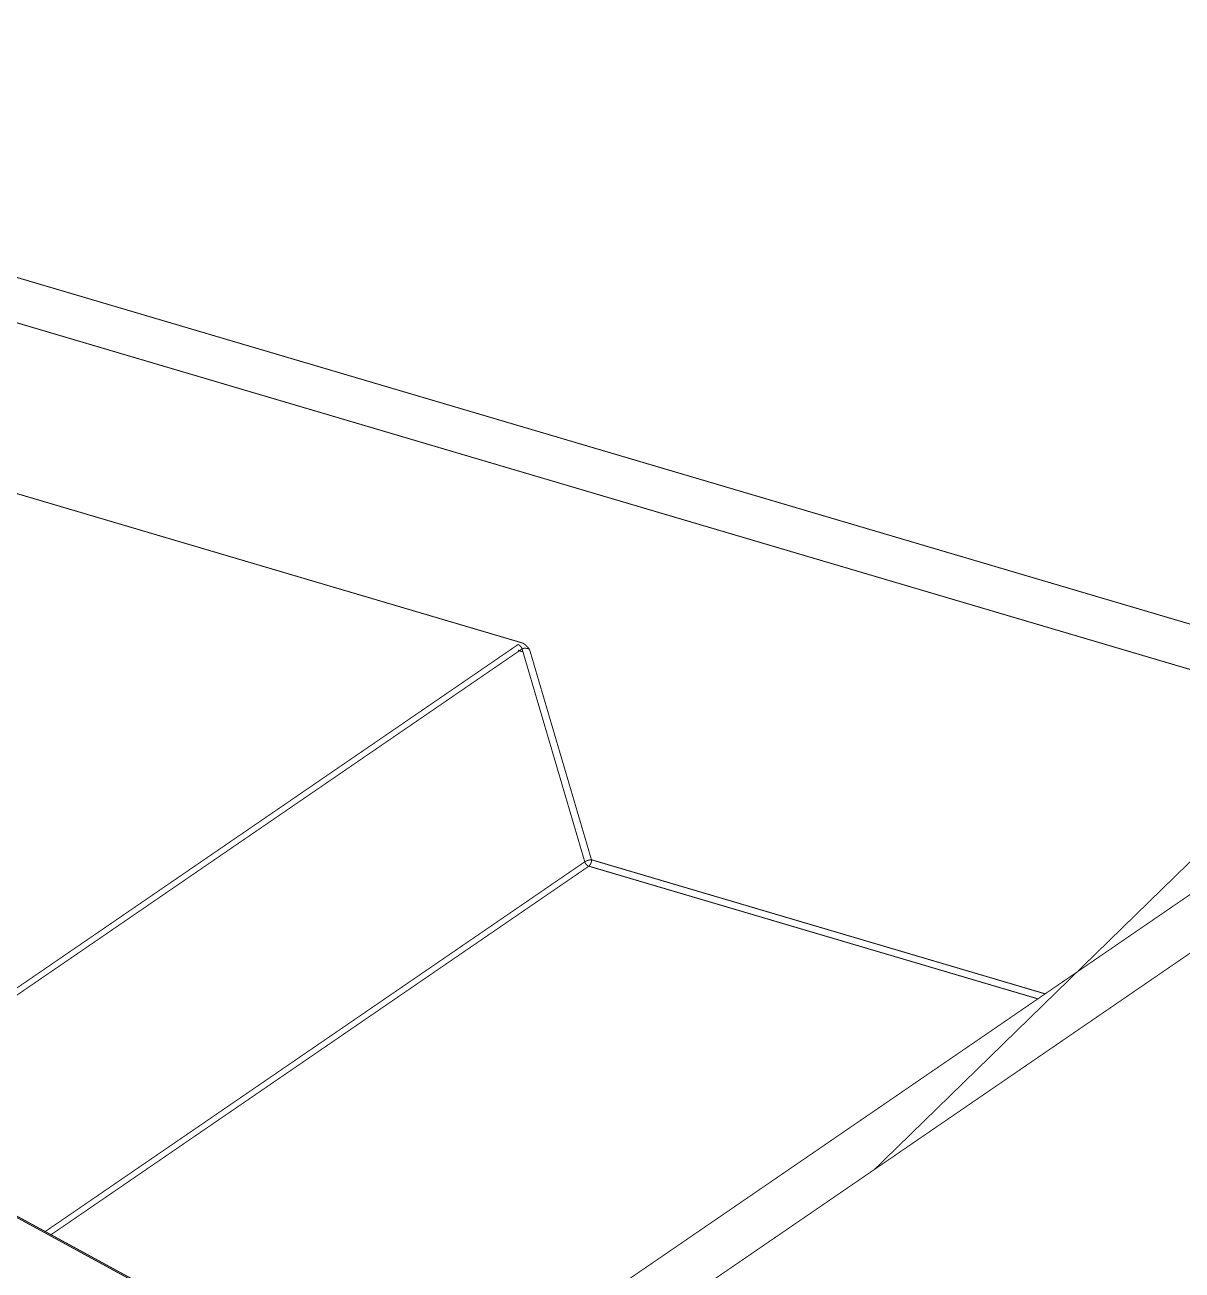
# Model space of a CAD drawing. Header units: inches. Extents: x 0 to 35.2, y -0.7 to 15.9.
# Drawn here: x 32.895 to 33.508, y 10.296 to 10.956 of the extents above; entities that cross this region are included whole.
import ezdxf

# ---------------------------------------------------------------- set-up
doc = ezdxf.new("R2010")
doc.units = ezdxf.units.IN
doc.header["$MEASUREMENT"] = 0
doc.layers.add('Board Outline', color=216, linetype='Continuous')
doc.layers.add('Dimensions', color=6, linetype='Continuous')

msp = doc.modelspace()

# ---------------------------------------------------------------- linework, layer by layer
at = {"layer": 'Board Outline'}
msp.add_lwpolyline([(33.34527, 10.34921, 0.0005, 0.0005, 0), (33.96706, 10.95555, 0.0005, 0.0005, 0)], format="xyseb", dxfattribs=at)
msp.add_lwpolyline([(33.34515, 10.34921, 0.00025, 0.00025, 1), (33.3454, 10.34921, 0.00025, 0.00025, 1)], format="xyseb", close=True, dxfattribs=at)
at = {"layer": 'Dimensions'}
for points in [[(32.49829, 10.93801, 0.0005, 0.0005, 0), (33.68499, 10.58724, 0.0005, 0.0005, 0)], [(32.47378, 10.92121, 0.0005, 0.0005, 0), (33.63196, 10.57888, 0.0005, 0.0005, 0)], [(32.38152, 10.85796, 0.0005, 0.0005, 0), (33.15857, 10.62828, 0.0005, 0.0005, 0)], [(32.79452, 10.37929, 0.0005, 0.0005, 0), (33.15642, 10.62738, 0.0005, 0.0005, 0)], [(32.79667, 10.37698, 0.0005, 0.0005, 0), (33.15857, 10.62507, 0.0005, 0.0005, 0)], [(33.15642, 10.62738, 0.0005, 0.0005, -0.242035), (33.15857, 10.62507, 0.0005, 0.0005, 0)], [(33.15857, 10.62828, 0.0005, 0.0005, -0.032125), (33.15945, 10.62788, 0.0005, 0.0005, 0)], [(33.15857, 10.62507, 0.0005, 0.0005, -0.139207), (33.16002, 10.62546, 0.0005, 0.0005, 0)], [(33.15857, 10.62507, 0.0005, 0.0005, 0), (33.19178, 10.51225, 0.0005, 0.0005, 0)], [(33.15945, 10.62788, 0.0005, 0.0005, -0.050223), (33.16029, 10.62728, 0.0005, 0.0005, 0)], [(33.16002, 10.62546, 0.0005, 0.0005, -0.048679), (33.16089, 10.62539, 0.0005, 0.0005, 0)], [(33.16029, 10.62728, 0.0005, 0.0005, -0.024623), (33.16107, 10.62653, 0.0005, 0.0005, 0)], [(33.16089, 10.62539, 0.0005, 0.0005, -0.03751), (33.16174, 10.62518, 0.0005, 0.0005, 0)], [(33.16107, 10.62653, 0.0005, 0.0005, -0.018924), (33.1625, 10.62486, 0.0005, 0.0005, 0)], [(33.16174, 10.62518, 0.0005, 0.0005, -0.034052), (33.1625, 10.62486, 0.0005, 0.0005, 0)], [(33.15658, 10.62437, 0.0005, 0.0005, 0), (33.15659, 10.62436, 0.0005, 0.0005, 0)], [(33.15659, 10.62436, 0.0005, 0.0005, 0), (33.15661, 10.62435, 0.0005, 0.0005, 0)], [(33.15661, 10.62435, 0.0005, 0.0005, 0), (33.15663, 10.62434, 0.0005, 0.0005, 0)], [(33.15663, 10.62434, 0.0005, 0.0005, 0), (33.15665, 10.62433, 0.0005, 0.0005, 0)], [(33.15665, 10.62433, 0.0005, 0.0005, 0), (33.15667, 10.62432, 0.0005, 0.0005, 0)], [(33.15667, 10.62432, 0.0005, 0.0005, 0), (33.15668, 10.62431, 0.0005, 0.0005, 0)], [(33.15668, 10.62431, 0.0005, 0.0005, 0), (33.1567, 10.6243, 0.0005, 0.0005, 0)], [(33.1567, 10.6243, 0.0005, 0.0005, 0), (33.15672, 10.62429, 0.0005, 0.0005, 0)], [(33.15672, 10.62429, 0.0005, 0.0005, 0), (33.15674, 10.62428, 0.0005, 0.0005, 0)], [(33.15674, 10.62428, 0.0005, 0.0005, 0), (33.15676, 10.62427, 0.0005, 0.0005, 0)], [(33.15676, 10.62427, 0.0005, 0.0005, 0), (33.15678, 10.62426, 0.0005, 0.0005, 0)], [(33.15678, 10.62426, 0.0005, 0.0005, 0), (33.1568, 10.62426, 0.0005, 0.0005, 0)], [(33.1568, 10.62426, 0.0005, 0.0005, 0), (33.15681, 10.62425, 0.0005, 0.0005, 0)], [(33.15681, 10.62425, 0.0005, 0.0005, 0), (33.15683, 10.62424, 0.0005, 0.0005, 0)], [(33.15683, 10.62424, 0.0005, 0.0005, 0), (33.15685, 10.62423, 0.0005, 0.0005, 0)], [(33.15685, 10.62423, 0.0005, 0.0005, 0), (33.15687, 10.62422, 0.0005, 0.0005, 0)], [(33.15687, 10.62422, 0.0005, 0.0005, 0), (33.15689, 10.62421, 0.0005, 0.0005, 0)], [(33.15689, 10.62421, 0.0005, 0.0005, 0), (33.15691, 10.6242, 0.0005, 0.0005, 0)], [(33.15691, 10.6242, 0.0005, 0.0005, 0), (33.15693, 10.62419, 0.0005, 0.0005, 0)], [(33.15693, 10.62419, 0.0005, 0.0005, 0), (33.15695, 10.62419, 0.0005, 0.0005, 0)], [(33.15695, 10.62419, 0.0005, 0.0005, 0), (33.15697, 10.62418, 0.0005, 0.0005, 0)], [(33.15697, 10.62418, 0.0005, 0.0005, 0), (33.15699, 10.62417, 0.0005, 0.0005, 0)], [(33.15699, 10.62417, 0.0005, 0.0005, 0), (33.15701, 10.62416, 0.0005, 0.0005, 0)], [(33.15701, 10.62416, 0.0005, 0.0005, 0), (33.15703, 10.62415, 0.0005, 0.0005, 0)], [(33.15703, 10.62415, 0.0005, 0.0005, 0), (33.15705, 10.62414, 0.0005, 0.0005, 0)], [(33.15705, 10.62414, 0.0005, 0.0005, 0), (33.15707, 10.62414, 0.0005, 0.0005, 0)], [(33.15707, 10.62414, 0.0005, 0.0005, 0), (33.15709, 10.62413, 0.0005, 0.0005, 0)], [(33.15709, 10.62413, 0.0005, 0.0005, 0), (33.15711, 10.62412, 0.0005, 0.0005, 0)], [(33.15711, 10.62412, 0.0005, 0.0005, 0), (33.15713, 10.62411, 0.0005, 0.0005, 0)], [(33.15713, 10.62411, 0.0005, 0.0005, 0), (33.15715, 10.6241, 0.0005, 0.0005, 0)], [(33.15715, 10.6241, 0.0005, 0.0005, 0), (33.15717, 10.6241, 0.0005, 0.0005, 0)], [(33.15717, 10.6241, 0.0005, 0.0005, 0), (33.15719, 10.62409, 0.0005, 0.0005, 0)], [(33.15719, 10.62409, 0.0005, 0.0005, 0), (33.15721, 10.62408, 0.0005, 0.0005, 0)], [(33.15721, 10.62408, 0.0005, 0.0005, 0), (33.15724, 10.62407, 0.0005, 0.0005, 0)], [(33.15724, 10.62407, 0.0005, 0.0005, 0), (33.15726, 10.62406, 0.0005, 0.0005, 0)], [(33.15726, 10.62406, 0.0005, 0.0005, 0), (33.15728, 10.62406, 0.0005, 0.0005, 0)], [(33.15728, 10.62406, 0.0005, 0.0005, 0), (33.1573, 10.62405, 0.0005, 0.0005, 0)], [(33.1573, 10.62405, 0.0005, 0.0005, 0), (33.15732, 10.62404, 0.0005, 0.0005, 0)], [(33.15732, 10.62404, 0.0005, 0.0005, 0), (33.15734, 10.62403, 0.0005, 0.0005, 0)], [(33.15734, 10.62403, 0.0005, 0.0005, 0), (33.15736, 10.62403, 0.0005, 0.0005, 0)], [(33.15736, 10.62403, 0.0005, 0.0005, 0), (33.15739, 10.62402, 0.0005, 0.0005, 0)], [(33.15739, 10.62402, 0.0005, 0.0005, 0), (33.15741, 10.62401, 0.0005, 0.0005, 0)], [(33.15741, 10.62401, 0.0005, 0.0005, 0), (33.15743, 10.624, 0.0005, 0.0005, 0)], [(33.15743, 10.624, 0.0005, 0.0005, 0), (33.15745, 10.624, 0.0005, 0.0005, 0)], [(33.15745, 10.624, 0.0005, 0.0005, 0), (33.15747, 10.62399, 0.0005, 0.0005, 0)], [(33.15747, 10.62399, 0.0005, 0.0005, 0), (33.1575, 10.62398, 0.0005, 0.0005, 0)], [(33.1575, 10.62398, 0.0005, 0.0005, 0), (33.15752, 10.62398, 0.0005, 0.0005, 0)], [(33.15752, 10.62398, 0.0005, 0.0005, 0), (33.15754, 10.62397, 0.0005, 0.0005, 0)], [(33.15754, 10.62397, 0.0005, 0.0005, 0), (33.15756, 10.62396, 0.0005, 0.0005, 0)], [(33.15756, 10.62396, 0.0005, 0.0005, 0), (33.15759, 10.62396, 0.0005, 0.0005, 0)], [(33.15759, 10.62396, 0.0005, 0.0005, 0), (33.15761, 10.62395, 0.0005, 0.0005, 0)], [(33.15761, 10.62395, 0.0005, 0.0005, 0), (33.15763, 10.62394, 0.0005, 0.0005, 0)], [(33.15763, 10.62394, 0.0005, 0.0005, 0), (33.15765, 10.62394, 0.0005, 0.0005, 0)], [(33.15765, 10.62394, 0.0005, 0.0005, 0), (33.15768, 10.62393, 0.0005, 0.0005, 0)], [(33.15768, 10.62393, 0.0005, 0.0005, 0), (33.1577, 10.62392, 0.0005, 0.0005, 0)], [(33.1577, 10.62392, 0.0005, 0.0005, 0), (33.15772, 10.62392, 0.0005, 0.0005, 0)], [(33.15772, 10.62392, 0.0005, 0.0005, 0), (33.15775, 10.62391, 0.0005, 0.0005, 0)], [(33.15775, 10.62391, 0.0005, 0.0005, 0), (33.15777, 10.6239, 0.0005, 0.0005, 0)], [(33.15777, 10.6239, 0.0005, 0.0005, 0), (33.15779, 10.6239, 0.0005, 0.0005, 0)], [(33.15779, 10.6239, 0.0005, 0.0005, 0), (33.15782, 10.62389, 0.0005, 0.0005, 0)], [(33.15782, 10.62389, 0.0005, 0.0005, 0), (33.15784, 10.62388, 0.0005, 0.0005, 0)], [(33.15784, 10.62388, 0.0005, 0.0005, 0), (33.15786, 10.62388, 0.0005, 0.0005, 0)], [(33.15786, 10.62388, 0.0005, 0.0005, 0), (33.15789, 10.62387, 0.0005, 0.0005, 0)], [(33.15789, 10.62387, 0.0005, 0.0005, 0), (33.15791, 10.62387, 0.0005, 0.0005, 0)], [(33.15791, 10.62387, 0.0005, 0.0005, 0), (33.15793, 10.62386, 0.0005, 0.0005, 0)], [(33.15793, 10.62386, 0.0005, 0.0005, 0), (33.15796, 10.62385, 0.0005, 0.0005, 0)], [(33.15796, 10.62385, 0.0005, 0.0005, 0), (33.15798, 10.62385, 0.0005, 0.0005, 0)], [(33.15798, 10.62385, 0.0005, 0.0005, 0), (33.15801, 10.62384, 0.0005, 0.0005, 0)], [(33.15801, 10.62384, 0.0005, 0.0005, 0), (33.15803, 10.62384, 0.0005, 0.0005, 0)], [(33.15803, 10.62384, 0.0005, 0.0005, 0), (33.15805, 10.62383, 0.0005, 0.0005, 0)], [(33.15805, 10.62383, 0.0005, 0.0005, 0), (33.15808, 10.62383, 0.0005, 0.0005, 0)], [(33.15808, 10.62383, 0.0005, 0.0005, 0), (33.1581, 10.62382, 0.0005, 0.0005, 0)], [(33.1581, 10.62382, 0.0005, 0.0005, 0), (33.15813, 10.62381, 0.0005, 0.0005, 0)], [(33.15813, 10.62381, 0.0005, 0.0005, 0), (33.15815, 10.62381, 0.0005, 0.0005, 0)], [(33.15815, 10.62381, 0.0005, 0.0005, 0), (33.15818, 10.6238, 0.0005, 0.0005, 0)], [(33.15818, 10.6238, 0.0005, 0.0005, 0), (33.1582, 10.6238, 0.0005, 0.0005, 0)], [(33.1582, 10.6238, 0.0005, 0.0005, 0), (33.15823, 10.62379, 0.0005, 0.0005, 0)], [(33.15823, 10.62379, 0.0005, 0.0005, 0), (33.15825, 10.62379, 0.0005, 0.0005, 0)], [(33.15825, 10.62379, 0.0005, 0.0005, 0), (33.15827, 10.62378, 0.0005, 0.0005, 0)], [(33.15827, 10.62378, 0.0005, 0.0005, 0), (33.1583, 10.62378, 0.0005, 0.0005, 0)], [(33.1583, 10.62378, 0.0005, 0.0005, 0), (33.15832, 10.62377, 0.0005, 0.0005, 0)], [(33.15832, 10.62377, 0.0005, 0.0005, 0), (33.15835, 10.62377, 0.0005, 0.0005, 0)], [(33.15835, 10.62377, 0.0005, 0.0005, 0), (33.15837, 10.62376, 0.0005, 0.0005, 0)], [(33.15837, 10.62376, 0.0005, 0.0005, 0), (33.1584, 10.62376, 0.0005, 0.0005, 0)], [(33.1584, 10.62376, 0.0005, 0.0005, 0), (33.15843, 10.62375, 0.0005, 0.0005, 0)], [(33.15843, 10.62375, 0.0005, 0.0005, 0), (33.15845, 10.62375, 0.0005, 0.0005, 0)], [(33.15845, 10.62375, 0.0005, 0.0005, 0), (33.15848, 10.62374, 0.0005, 0.0005, 0)], [(33.15848, 10.62374, 0.0005, 0.0005, 0), (33.1585, 10.62374, 0.0005, 0.0005, 0)], [(33.1585, 10.62374, 0.0005, 0.0005, 0), (33.15853, 10.62374, 0.0005, 0.0005, 0)], [(33.15853, 10.62374, 0.0005, 0.0005, 0), (33.15855, 10.62373, 0.0005, 0.0005, 0)], [(33.15855, 10.62373, 0.0005, 0.0005, 0), (33.15858, 10.62373, 0.0005, 0.0005, 0)], [(33.15858, 10.62373, 0.0005, 0.0005, 0), (33.1586, 10.62372, 0.0005, 0.0005, 0)], [(33.1586, 10.62372, 0.0005, 0.0005, 0), (33.15863, 10.62372, 0.0005, 0.0005, 0)], [(33.15863, 10.62372, 0.0005, 0.0005, 0), (33.15865, 10.62371, 0.0005, 0.0005, 0)], [(33.15865, 10.62371, 0.0005, 0.0005, 0), (33.15868, 10.62371, 0.0005, 0.0005, 0)], [(33.15868, 10.62371, 0.0005, 0.0005, 0), (33.15871, 10.62371, 0.0005, 0.0005, 0)], [(33.15871, 10.62371, 0.0005, 0.0005, 0), (33.15873, 10.6237, 0.0005, 0.0005, 0)], [(33.15873, 10.6237, 0.0005, 0.0005, 0), (33.15876, 10.6237, 0.0005, 0.0005, 0)], [(33.15876, 10.6237, 0.0005, 0.0005, 0), (33.15878, 10.6237, 0.0005, 0.0005, 0)], [(33.15878, 10.6237, 0.0005, 0.0005, 0), (33.15881, 10.62369, 0.0005, 0.0005, 0)], [(33.1625, 10.62486, 0.0005, 0.0005, 0), (33.19533, 10.51332, 0.0005, 0.0005, 0)], [(32.36635, 9.67813, 0.0005, 0.0005, 0), (33.68631, 10.583, 0.0005, 0.0005, 0)], [(32.35683, 9.70267, 0.0005, 0.0005, 0), (33.63249, 10.57718, 0.0005, 0.0005, 0)], [(33.19178, 10.51225, 0.0005, 0.0005, -0.131813), (33.19533, 10.51332, 0.0005, 0.0005, 0)], [(33.19533, 10.51332, 0.0005, 0.0005, -0.239837), (33.19393, 10.50993, 0.0005, 0.0005, 0)], [(33.19533, 10.51332, 0.0005, 0.0005, 0), (33.4357, 10.44227, 0.0005, 0.0005, 0)], [(32.90593, 10.31629, 0.0005, 0.0005, 0), (33.19178, 10.51225, 0.0005, 0.0005, 0)], [(32.90901, 10.31461, 0.0005, 0.0005, 0), (33.19393, 10.50993, 0.0005, 0.0005, 0)], [(33.19393, 10.50993, 0.0005, 0.0005, -0.242035), (33.19178, 10.51225, 0.0005, 0.0005, 0)], [(33.19393, 10.50993, 0.0005, 0.0005, 0), (33.43182, 10.43962, 0.0005, 0.0005, 0)], [(32.79468, 10.37622, 0.0005, 0.0005, 0), (33.06083, 10.231, 0.0005, 0.0005, 0)], [(32.7961, 10.37621, 0.0005, 0.0005, 0), (33.06225, 10.23099, 0.0005, 0.0005, 0)]]:
    msp.add_lwpolyline(points, format="xyseb", dxfattribs=at)
for points in [[(33.15629, 10.62738, 0.00025, 0.00025, 1), (33.15654, 10.62738, 0.00025, 0.00025, 1)], [(33.15629, 10.62738, 0.00025, 0.00025, 1), (33.15654, 10.62738, 0.00025, 0.00025, 1)], [(33.15845, 10.62828, 0.00025, 0.00025, 1), (33.1587, 10.62828, 0.00025, 0.00025, 1)], [(33.15845, 10.62828, 0.00025, 0.00025, 1), (33.1587, 10.62828, 0.00025, 0.00025, 1)], [(33.15844, 10.62507, 0.00025, 0.00025, 1), (33.15869, 10.62507, 0.00025, 0.00025, 1)], [(33.15844, 10.62507, 0.00025, 0.00025, 1), (33.15869, 10.62507, 0.00025, 0.00025, 1)], [(33.15844, 10.62507, 0.00025, 0.00025, 1), (33.15869, 10.62507, 0.00025, 0.00025, 1)], [(33.15844, 10.62507, 0.00025, 0.00025, 1), (33.15869, 10.62507, 0.00025, 0.00025, 1)], [(33.15933, 10.62788, 0.00025, 0.00025, 1), (33.15958, 10.62788, 0.00025, 0.00025, 1)], [(33.15933, 10.62788, 0.00025, 0.00025, 1), (33.15958, 10.62788, 0.00025, 0.00025, 1)], [(33.1599, 10.62546, 0.00025, 0.00025, 1), (33.16015, 10.62546, 0.00025, 0.00025, 1)], [(33.1599, 10.62546, 0.00025, 0.00025, 1), (33.16015, 10.62546, 0.00025, 0.00025, 1)], [(33.16017, 10.62728, 0.00025, 0.00025, 1), (33.16042, 10.62728, 0.00025, 0.00025, 1)], [(33.16017, 10.62728, 0.00025, 0.00025, 1), (33.16042, 10.62728, 0.00025, 0.00025, 1)], [(33.16077, 10.62539, 0.00025, 0.00025, 1), (33.16102, 10.62539, 0.00025, 0.00025, 1)], [(33.16077, 10.62539, 0.00025, 0.00025, 1), (33.16102, 10.62539, 0.00025, 0.00025, 1)], [(33.16095, 10.62653, 0.00025, 0.00025, 1), (33.1612, 10.62653, 0.00025, 0.00025, 1)], [(33.16095, 10.62653, 0.00025, 0.00025, 1), (33.1612, 10.62653, 0.00025, 0.00025, 1)], [(33.16162, 10.62518, 0.00025, 0.00025, 1), (33.16187, 10.62518, 0.00025, 0.00025, 1)], [(33.16162, 10.62518, 0.00025, 0.00025, 1), (33.16187, 10.62518, 0.00025, 0.00025, 1)], [(33.15645, 10.62437, 0.00025, 0.00025, 1), (33.1567, 10.62437, 0.00025, 0.00025, 1)], [(33.15647, 10.62436, 0.00025, 0.00025, 1), (33.15672, 10.62436, 0.00025, 0.00025, 1)], [(33.15647, 10.62436, 0.00025, 0.00025, 1), (33.15672, 10.62436, 0.00025, 0.00025, 1)], [(33.15649, 10.62435, 0.00025, 0.00025, 1), (33.15674, 10.62435, 0.00025, 0.00025, 1)], [(33.15649, 10.62435, 0.00025, 0.00025, 1), (33.15674, 10.62435, 0.00025, 0.00025, 1)], [(33.15651, 10.62434, 0.00025, 0.00025, 1), (33.15676, 10.62434, 0.00025, 0.00025, 1)], [(33.15651, 10.62434, 0.00025, 0.00025, 1), (33.15676, 10.62434, 0.00025, 0.00025, 1)], [(33.15652, 10.62433, 0.00025, 0.00025, 1), (33.15677, 10.62433, 0.00025, 0.00025, 1)], [(33.15652, 10.62433, 0.00025, 0.00025, 1), (33.15677, 10.62433, 0.00025, 0.00025, 1)], [(33.15654, 10.62432, 0.00025, 0.00025, 1), (33.15679, 10.62432, 0.00025, 0.00025, 1)], [(33.15654, 10.62432, 0.00025, 0.00025, 1), (33.15679, 10.62432, 0.00025, 0.00025, 1)], [(33.15656, 10.62431, 0.00025, 0.00025, 1), (33.15681, 10.62431, 0.00025, 0.00025, 1)], [(33.15656, 10.62431, 0.00025, 0.00025, 1), (33.15681, 10.62431, 0.00025, 0.00025, 1)], [(33.15658, 10.6243, 0.00025, 0.00025, 1), (33.15683, 10.6243, 0.00025, 0.00025, 1)], [(33.15658, 10.6243, 0.00025, 0.00025, 1), (33.15683, 10.6243, 0.00025, 0.00025, 1)], [(33.1566, 10.62429, 0.00025, 0.00025, 1), (33.15685, 10.62429, 0.00025, 0.00025, 1)], [(33.1566, 10.62429, 0.00025, 0.00025, 1), (33.15685, 10.62429, 0.00025, 0.00025, 1)], [(33.15661, 10.62428, 0.00025, 0.00025, 1), (33.15686, 10.62428, 0.00025, 0.00025, 1)], [(33.15661, 10.62428, 0.00025, 0.00025, 1), (33.15686, 10.62428, 0.00025, 0.00025, 1)], [(33.15663, 10.62427, 0.00025, 0.00025, 1), (33.15688, 10.62427, 0.00025, 0.00025, 1)], [(33.15663, 10.62427, 0.00025, 0.00025, 1), (33.15688, 10.62427, 0.00025, 0.00025, 1)], [(33.15665, 10.62426, 0.00025, 0.00025, 1), (33.1569, 10.62426, 0.00025, 0.00025, 1)], [(33.15665, 10.62426, 0.00025, 0.00025, 1), (33.1569, 10.62426, 0.00025, 0.00025, 1)], [(33.15667, 10.62426, 0.00025, 0.00025, 1), (33.15692, 10.62426, 0.00025, 0.00025, 1)], [(33.15667, 10.62426, 0.00025, 0.00025, 1), (33.15692, 10.62426, 0.00025, 0.00025, 1)], [(33.15669, 10.62425, 0.00025, 0.00025, 1), (33.15694, 10.62425, 0.00025, 0.00025, 1)], [(33.15669, 10.62425, 0.00025, 0.00025, 1), (33.15694, 10.62425, 0.00025, 0.00025, 1)], [(33.15671, 10.62424, 0.00025, 0.00025, 1), (33.15696, 10.62424, 0.00025, 0.00025, 1)], [(33.15671, 10.62424, 0.00025, 0.00025, 1), (33.15696, 10.62424, 0.00025, 0.00025, 1)], [(33.15673, 10.62423, 0.00025, 0.00025, 1), (33.15698, 10.62423, 0.00025, 0.00025, 1)], [(33.15673, 10.62423, 0.00025, 0.00025, 1), (33.15698, 10.62423, 0.00025, 0.00025, 1)], [(33.15675, 10.62422, 0.00025, 0.00025, 1), (33.157, 10.62422, 0.00025, 0.00025, 1)], [(33.15675, 10.62422, 0.00025, 0.00025, 1), (33.157, 10.62422, 0.00025, 0.00025, 1)], [(33.15677, 10.62421, 0.00025, 0.00025, 1), (33.15702, 10.62421, 0.00025, 0.00025, 1)], [(33.15677, 10.62421, 0.00025, 0.00025, 1), (33.15702, 10.62421, 0.00025, 0.00025, 1)], [(33.15679, 10.6242, 0.00025, 0.00025, 1), (33.15704, 10.6242, 0.00025, 0.00025, 1)], [(33.15679, 10.6242, 0.00025, 0.00025, 1), (33.15704, 10.6242, 0.00025, 0.00025, 1)], [(33.15681, 10.62419, 0.00025, 0.00025, 1), (33.15706, 10.62419, 0.00025, 0.00025, 1)], [(33.15681, 10.62419, 0.00025, 0.00025, 1), (33.15706, 10.62419, 0.00025, 0.00025, 1)], [(33.15682, 10.62419, 0.00025, 0.00025, 1), (33.15707, 10.62419, 0.00025, 0.00025, 1)], [(33.15682, 10.62419, 0.00025, 0.00025, 1), (33.15707, 10.62419, 0.00025, 0.00025, 1)], [(33.15684, 10.62418, 0.00025, 0.00025, 1), (33.15709, 10.62418, 0.00025, 0.00025, 1)], [(33.15684, 10.62418, 0.00025, 0.00025, 1), (33.15709, 10.62418, 0.00025, 0.00025, 1)], [(33.15686, 10.62417, 0.00025, 0.00025, 1), (33.15711, 10.62417, 0.00025, 0.00025, 1)], [(33.15686, 10.62417, 0.00025, 0.00025, 1), (33.15711, 10.62417, 0.00025, 0.00025, 1)], [(33.15688, 10.62416, 0.00025, 0.00025, 1), (33.15713, 10.62416, 0.00025, 0.00025, 1)], [(33.15688, 10.62416, 0.00025, 0.00025, 1), (33.15713, 10.62416, 0.00025, 0.00025, 1)], [(33.1569, 10.62415, 0.00025, 0.00025, 1), (33.15715, 10.62415, 0.00025, 0.00025, 1)], [(33.1569, 10.62415, 0.00025, 0.00025, 1), (33.15715, 10.62415, 0.00025, 0.00025, 1)], [(33.15692, 10.62414, 0.00025, 0.00025, 1), (33.15717, 10.62414, 0.00025, 0.00025, 1)], [(33.15692, 10.62414, 0.00025, 0.00025, 1), (33.15717, 10.62414, 0.00025, 0.00025, 1)], [(33.15694, 10.62414, 0.00025, 0.00025, 1), (33.15719, 10.62414, 0.00025, 0.00025, 1)], [(33.15694, 10.62414, 0.00025, 0.00025, 1), (33.15719, 10.62414, 0.00025, 0.00025, 1)], [(33.15697, 10.62413, 0.00025, 0.00025, 1), (33.15722, 10.62413, 0.00025, 0.00025, 1)], [(33.15697, 10.62413, 0.00025, 0.00025, 1), (33.15722, 10.62413, 0.00025, 0.00025, 1)], [(33.15699, 10.62412, 0.00025, 0.00025, 1), (33.15724, 10.62412, 0.00025, 0.00025, 1)], [(33.15699, 10.62412, 0.00025, 0.00025, 1), (33.15724, 10.62412, 0.00025, 0.00025, 1)], [(33.15701, 10.62411, 0.00025, 0.00025, 1), (33.15726, 10.62411, 0.00025, 0.00025, 1)], [(33.15701, 10.62411, 0.00025, 0.00025, 1), (33.15726, 10.62411, 0.00025, 0.00025, 1)], [(33.15703, 10.6241, 0.00025, 0.00025, 1), (33.15728, 10.6241, 0.00025, 0.00025, 1)], [(33.15703, 10.6241, 0.00025, 0.00025, 1), (33.15728, 10.6241, 0.00025, 0.00025, 1)], [(33.15705, 10.6241, 0.00025, 0.00025, 1), (33.1573, 10.6241, 0.00025, 0.00025, 1)], [(33.15705, 10.6241, 0.00025, 0.00025, 1), (33.1573, 10.6241, 0.00025, 0.00025, 1)], [(33.15707, 10.62409, 0.00025, 0.00025, 1), (33.15732, 10.62409, 0.00025, 0.00025, 1)], [(33.15707, 10.62409, 0.00025, 0.00025, 1), (33.15732, 10.62409, 0.00025, 0.00025, 1)], [(33.15709, 10.62408, 0.00025, 0.00025, 1), (33.15734, 10.62408, 0.00025, 0.00025, 1)], [(33.15709, 10.62408, 0.00025, 0.00025, 1), (33.15734, 10.62408, 0.00025, 0.00025, 1)], [(33.15711, 10.62407, 0.00025, 0.00025, 1), (33.15736, 10.62407, 0.00025, 0.00025, 1)], [(33.15711, 10.62407, 0.00025, 0.00025, 1), (33.15736, 10.62407, 0.00025, 0.00025, 1)], [(33.15713, 10.62406, 0.00025, 0.00025, 1), (33.15738, 10.62406, 0.00025, 0.00025, 1)], [(33.15713, 10.62406, 0.00025, 0.00025, 1), (33.15738, 10.62406, 0.00025, 0.00025, 1)], [(33.15715, 10.62406, 0.00025, 0.00025, 1), (33.1574, 10.62406, 0.00025, 0.00025, 1)], [(33.15715, 10.62406, 0.00025, 0.00025, 1), (33.1574, 10.62406, 0.00025, 0.00025, 1)], [(33.15717, 10.62405, 0.00025, 0.00025, 1), (33.15742, 10.62405, 0.00025, 0.00025, 1)], [(33.15717, 10.62405, 0.00025, 0.00025, 1), (33.15742, 10.62405, 0.00025, 0.00025, 1)], [(33.1572, 10.62404, 0.00025, 0.00025, 1), (33.15745, 10.62404, 0.00025, 0.00025, 1)], [(33.1572, 10.62404, 0.00025, 0.00025, 1), (33.15745, 10.62404, 0.00025, 0.00025, 1)], [(33.15722, 10.62403, 0.00025, 0.00025, 1), (33.15747, 10.62403, 0.00025, 0.00025, 1)], [(33.15722, 10.62403, 0.00025, 0.00025, 1), (33.15747, 10.62403, 0.00025, 0.00025, 1)], [(33.15724, 10.62403, 0.00025, 0.00025, 1), (33.15749, 10.62403, 0.00025, 0.00025, 1)], [(33.15724, 10.62403, 0.00025, 0.00025, 1), (33.15749, 10.62403, 0.00025, 0.00025, 1)], [(33.15726, 10.62402, 0.00025, 0.00025, 1), (33.15751, 10.62402, 0.00025, 0.00025, 1)], [(33.15726, 10.62402, 0.00025, 0.00025, 1), (33.15751, 10.62402, 0.00025, 0.00025, 1)], [(33.15728, 10.62401, 0.00025, 0.00025, 1), (33.15753, 10.62401, 0.00025, 0.00025, 1)], [(33.15728, 10.62401, 0.00025, 0.00025, 1), (33.15753, 10.62401, 0.00025, 0.00025, 1)], [(33.1573, 10.624, 0.00025, 0.00025, 1), (33.15755, 10.624, 0.00025, 0.00025, 1)], [(33.1573, 10.624, 0.00025, 0.00025, 1), (33.15755, 10.624, 0.00025, 0.00025, 1)], [(33.15733, 10.624, 0.00025, 0.00025, 1), (33.15758, 10.624, 0.00025, 0.00025, 1)], [(33.15733, 10.624, 0.00025, 0.00025, 1), (33.15758, 10.624, 0.00025, 0.00025, 1)], [(33.15735, 10.62399, 0.00025, 0.00025, 1), (33.1576, 10.62399, 0.00025, 0.00025, 1)], [(33.15735, 10.62399, 0.00025, 0.00025, 1), (33.1576, 10.62399, 0.00025, 0.00025, 1)], [(33.15737, 10.62398, 0.00025, 0.00025, 1), (33.15762, 10.62398, 0.00025, 0.00025, 1)], [(33.15737, 10.62398, 0.00025, 0.00025, 1), (33.15762, 10.62398, 0.00025, 0.00025, 1)], [(33.15739, 10.62398, 0.00025, 0.00025, 1), (33.15764, 10.62398, 0.00025, 0.00025, 1)], [(33.15739, 10.62398, 0.00025, 0.00025, 1), (33.15764, 10.62398, 0.00025, 0.00025, 1)], [(33.15742, 10.62397, 0.00025, 0.00025, 1), (33.15767, 10.62397, 0.00025, 0.00025, 1)], [(33.15742, 10.62397, 0.00025, 0.00025, 1), (33.15767, 10.62397, 0.00025, 0.00025, 1)], [(33.15744, 10.62396, 0.00025, 0.00025, 1), (33.15769, 10.62396, 0.00025, 0.00025, 1)], [(33.15744, 10.62396, 0.00025, 0.00025, 1), (33.15769, 10.62396, 0.00025, 0.00025, 1)], [(33.15746, 10.62396, 0.00025, 0.00025, 1), (33.15771, 10.62396, 0.00025, 0.00025, 1)], [(33.15746, 10.62396, 0.00025, 0.00025, 1), (33.15771, 10.62396, 0.00025, 0.00025, 1)], [(33.15748, 10.62395, 0.00025, 0.00025, 1), (33.15773, 10.62395, 0.00025, 0.00025, 1)], [(33.15748, 10.62395, 0.00025, 0.00025, 1), (33.15773, 10.62395, 0.00025, 0.00025, 1)], [(33.15751, 10.62394, 0.00025, 0.00025, 1), (33.15776, 10.62394, 0.00025, 0.00025, 1)], [(33.15751, 10.62394, 0.00025, 0.00025, 1), (33.15776, 10.62394, 0.00025, 0.00025, 1)], [(33.15753, 10.62394, 0.00025, 0.00025, 1), (33.15778, 10.62394, 0.00025, 0.00025, 1)], [(33.15753, 10.62394, 0.00025, 0.00025, 1), (33.15778, 10.62394, 0.00025, 0.00025, 1)], [(33.15755, 10.62393, 0.00025, 0.00025, 1), (33.1578, 10.62393, 0.00025, 0.00025, 1)], [(33.15755, 10.62393, 0.00025, 0.00025, 1), (33.1578, 10.62393, 0.00025, 0.00025, 1)], [(33.15757, 10.62392, 0.00025, 0.00025, 1), (33.15782, 10.62392, 0.00025, 0.00025, 1)], [(33.15757, 10.62392, 0.00025, 0.00025, 1), (33.15782, 10.62392, 0.00025, 0.00025, 1)], [(33.1576, 10.62392, 0.00025, 0.00025, 1), (33.15785, 10.62392, 0.00025, 0.00025, 1)], [(33.1576, 10.62392, 0.00025, 0.00025, 1), (33.15785, 10.62392, 0.00025, 0.00025, 1)], [(33.15762, 10.62391, 0.00025, 0.00025, 1), (33.15787, 10.62391, 0.00025, 0.00025, 1)], [(33.15762, 10.62391, 0.00025, 0.00025, 1), (33.15787, 10.62391, 0.00025, 0.00025, 1)], [(33.15764, 10.6239, 0.00025, 0.00025, 1), (33.15789, 10.6239, 0.00025, 0.00025, 1)], [(33.15764, 10.6239, 0.00025, 0.00025, 1), (33.15789, 10.6239, 0.00025, 0.00025, 1)], [(33.15767, 10.6239, 0.00025, 0.00025, 1), (33.15792, 10.6239, 0.00025, 0.00025, 1)], [(33.15767, 10.6239, 0.00025, 0.00025, 1), (33.15792, 10.6239, 0.00025, 0.00025, 1)], [(33.15769, 10.62389, 0.00025, 0.00025, 1), (33.15794, 10.62389, 0.00025, 0.00025, 1)], [(33.15769, 10.62389, 0.00025, 0.00025, 1), (33.15794, 10.62389, 0.00025, 0.00025, 1)], [(33.15771, 10.62388, 0.00025, 0.00025, 1), (33.15796, 10.62388, 0.00025, 0.00025, 1)], [(33.15771, 10.62388, 0.00025, 0.00025, 1), (33.15796, 10.62388, 0.00025, 0.00025, 1)], [(33.15774, 10.62388, 0.00025, 0.00025, 1), (33.15799, 10.62388, 0.00025, 0.00025, 1)], [(33.15774, 10.62388, 0.00025, 0.00025, 1), (33.15799, 10.62388, 0.00025, 0.00025, 1)], [(33.15776, 10.62387, 0.00025, 0.00025, 1), (33.15801, 10.62387, 0.00025, 0.00025, 1)], [(33.15776, 10.62387, 0.00025, 0.00025, 1), (33.15801, 10.62387, 0.00025, 0.00025, 1)], [(33.15779, 10.62387, 0.00025, 0.00025, 1), (33.15804, 10.62387, 0.00025, 0.00025, 1)], [(33.15779, 10.62387, 0.00025, 0.00025, 1), (33.15804, 10.62387, 0.00025, 0.00025, 1)], [(33.15781, 10.62386, 0.00025, 0.00025, 1), (33.15806, 10.62386, 0.00025, 0.00025, 1)], [(33.15781, 10.62386, 0.00025, 0.00025, 1), (33.15806, 10.62386, 0.00025, 0.00025, 1)], [(33.15783, 10.62385, 0.00025, 0.00025, 1), (33.15808, 10.62385, 0.00025, 0.00025, 1)], [(33.15783, 10.62385, 0.00025, 0.00025, 1), (33.15808, 10.62385, 0.00025, 0.00025, 1)], [(33.15786, 10.62385, 0.00025, 0.00025, 1), (33.15811, 10.62385, 0.00025, 0.00025, 1)], [(33.15786, 10.62385, 0.00025, 0.00025, 1), (33.15811, 10.62385, 0.00025, 0.00025, 1)], [(33.15788, 10.62384, 0.00025, 0.00025, 1), (33.15813, 10.62384, 0.00025, 0.00025, 1)], [(33.15788, 10.62384, 0.00025, 0.00025, 1), (33.15813, 10.62384, 0.00025, 0.00025, 1)], [(33.1579, 10.62384, 0.00025, 0.00025, 1), (33.15815, 10.62384, 0.00025, 0.00025, 1)], [(33.1579, 10.62384, 0.00025, 0.00025, 1), (33.15815, 10.62384, 0.00025, 0.00025, 1)], [(33.15793, 10.62383, 0.00025, 0.00025, 1), (33.15818, 10.62383, 0.00025, 0.00025, 1)], [(33.15793, 10.62383, 0.00025, 0.00025, 1), (33.15818, 10.62383, 0.00025, 0.00025, 1)], [(33.15795, 10.62383, 0.00025, 0.00025, 1), (33.1582, 10.62383, 0.00025, 0.00025, 1)], [(33.15795, 10.62383, 0.00025, 0.00025, 1), (33.1582, 10.62383, 0.00025, 0.00025, 1)], [(33.15798, 10.62382, 0.00025, 0.00025, 1), (33.15823, 10.62382, 0.00025, 0.00025, 1)], [(33.15798, 10.62382, 0.00025, 0.00025, 1), (33.15823, 10.62382, 0.00025, 0.00025, 1)], [(33.158, 10.62381, 0.00025, 0.00025, 1), (33.15825, 10.62381, 0.00025, 0.00025, 1)], [(33.158, 10.62381, 0.00025, 0.00025, 1), (33.15825, 10.62381, 0.00025, 0.00025, 1)], [(33.15803, 10.62381, 0.00025, 0.00025, 1), (33.15828, 10.62381, 0.00025, 0.00025, 1)], [(33.15803, 10.62381, 0.00025, 0.00025, 1), (33.15828, 10.62381, 0.00025, 0.00025, 1)], [(33.15805, 10.6238, 0.00025, 0.00025, 1), (33.1583, 10.6238, 0.00025, 0.00025, 1)], [(33.15805, 10.6238, 0.00025, 0.00025, 1), (33.1583, 10.6238, 0.00025, 0.00025, 1)], [(33.15808, 10.6238, 0.00025, 0.00025, 1), (33.15833, 10.6238, 0.00025, 0.00025, 1)], [(33.15808, 10.6238, 0.00025, 0.00025, 1), (33.15833, 10.6238, 0.00025, 0.00025, 1)], [(33.1581, 10.62379, 0.00025, 0.00025, 1), (33.15835, 10.62379, 0.00025, 0.00025, 1)], [(33.1581, 10.62379, 0.00025, 0.00025, 1), (33.15835, 10.62379, 0.00025, 0.00025, 1)], [(33.15812, 10.62379, 0.00025, 0.00025, 1), (33.15837, 10.62379, 0.00025, 0.00025, 1)], [(33.15812, 10.62379, 0.00025, 0.00025, 1), (33.15837, 10.62379, 0.00025, 0.00025, 1)], [(33.15815, 10.62378, 0.00025, 0.00025, 1), (33.1584, 10.62378, 0.00025, 0.00025, 1)], [(33.15815, 10.62378, 0.00025, 0.00025, 1), (33.1584, 10.62378, 0.00025, 0.00025, 1)], [(33.15817, 10.62378, 0.00025, 0.00025, 1), (33.15842, 10.62378, 0.00025, 0.00025, 1)], [(33.15817, 10.62378, 0.00025, 0.00025, 1), (33.15842, 10.62378, 0.00025, 0.00025, 1)], [(33.1582, 10.62377, 0.00025, 0.00025, 1), (33.15845, 10.62377, 0.00025, 0.00025, 1)], [(33.1582, 10.62377, 0.00025, 0.00025, 1), (33.15845, 10.62377, 0.00025, 0.00025, 1)], [(33.15822, 10.62377, 0.00025, 0.00025, 1), (33.15847, 10.62377, 0.00025, 0.00025, 1)], [(33.15822, 10.62377, 0.00025, 0.00025, 1), (33.15847, 10.62377, 0.00025, 0.00025, 1)], [(33.15825, 10.62376, 0.00025, 0.00025, 1), (33.1585, 10.62376, 0.00025, 0.00025, 1)], [(33.15825, 10.62376, 0.00025, 0.00025, 1), (33.1585, 10.62376, 0.00025, 0.00025, 1)], [(33.15827, 10.62376, 0.00025, 0.00025, 1), (33.15852, 10.62376, 0.00025, 0.00025, 1)], [(33.15827, 10.62376, 0.00025, 0.00025, 1), (33.15852, 10.62376, 0.00025, 0.00025, 1)], [(33.1583, 10.62375, 0.00025, 0.00025, 1), (33.15855, 10.62375, 0.00025, 0.00025, 1)], [(33.1583, 10.62375, 0.00025, 0.00025, 1), (33.15855, 10.62375, 0.00025, 0.00025, 1)], [(33.15833, 10.62375, 0.00025, 0.00025, 1), (33.15858, 10.62375, 0.00025, 0.00025, 1)], [(33.15833, 10.62375, 0.00025, 0.00025, 1), (33.15858, 10.62375, 0.00025, 0.00025, 1)], [(33.15835, 10.62374, 0.00025, 0.00025, 1), (33.1586, 10.62374, 0.00025, 0.00025, 1)], [(33.15835, 10.62374, 0.00025, 0.00025, 1), (33.1586, 10.62374, 0.00025, 0.00025, 1)], [(33.15838, 10.62374, 0.00025, 0.00025, 1), (33.15863, 10.62374, 0.00025, 0.00025, 1)], [(33.15838, 10.62374, 0.00025, 0.00025, 1), (33.15863, 10.62374, 0.00025, 0.00025, 1)], [(33.1584, 10.62374, 0.00025, 0.00025, 1), (33.15865, 10.62374, 0.00025, 0.00025, 1)], [(33.1584, 10.62374, 0.00025, 0.00025, 1), (33.15865, 10.62374, 0.00025, 0.00025, 1)], [(33.15843, 10.62373, 0.00025, 0.00025, 1), (33.15868, 10.62373, 0.00025, 0.00025, 1)], [(33.15843, 10.62373, 0.00025, 0.00025, 1), (33.15868, 10.62373, 0.00025, 0.00025, 1)], [(33.15845, 10.62373, 0.00025, 0.00025, 1), (33.1587, 10.62373, 0.00025, 0.00025, 1)], [(33.15845, 10.62373, 0.00025, 0.00025, 1), (33.1587, 10.62373, 0.00025, 0.00025, 1)], [(33.15848, 10.62372, 0.00025, 0.00025, 1), (33.15873, 10.62372, 0.00025, 0.00025, 1)], [(33.15848, 10.62372, 0.00025, 0.00025, 1), (33.15873, 10.62372, 0.00025, 0.00025, 1)], [(33.1585, 10.62372, 0.00025, 0.00025, 1), (33.15875, 10.62372, 0.00025, 0.00025, 1)], [(33.1585, 10.62372, 0.00025, 0.00025, 1), (33.15875, 10.62372, 0.00025, 0.00025, 1)], [(33.15853, 10.62371, 0.00025, 0.00025, 1), (33.15878, 10.62371, 0.00025, 0.00025, 1)], [(33.15853, 10.62371, 0.00025, 0.00025, 1), (33.15878, 10.62371, 0.00025, 0.00025, 1)], [(33.15856, 10.62371, 0.00025, 0.00025, 1), (33.15881, 10.62371, 0.00025, 0.00025, 1)], [(33.15856, 10.62371, 0.00025, 0.00025, 1), (33.15881, 10.62371, 0.00025, 0.00025, 1)], [(33.15858, 10.62371, 0.00025, 0.00025, 1), (33.15883, 10.62371, 0.00025, 0.00025, 1)], [(33.15858, 10.62371, 0.00025, 0.00025, 1), (33.15883, 10.62371, 0.00025, 0.00025, 1)], [(33.15861, 10.6237, 0.00025, 0.00025, 1), (33.15886, 10.6237, 0.00025, 0.00025, 1)], [(33.15861, 10.6237, 0.00025, 0.00025, 1), (33.15886, 10.6237, 0.00025, 0.00025, 1)], [(33.15863, 10.6237, 0.00025, 0.00025, 1), (33.15888, 10.6237, 0.00025, 0.00025, 1)], [(33.15863, 10.6237, 0.00025, 0.00025, 1), (33.15888, 10.6237, 0.00025, 0.00025, 1)], [(33.15866, 10.6237, 0.00025, 0.00025, 1), (33.15891, 10.6237, 0.00025, 0.00025, 1)], [(33.15866, 10.6237, 0.00025, 0.00025, 1), (33.15891, 10.6237, 0.00025, 0.00025, 1)], [(33.15869, 10.62369, 0.00025, 0.00025, 1), (33.15894, 10.62369, 0.00025, 0.00025, 1)], [(33.16237, 10.62486, 0.00025, 0.00025, 1), (33.16262, 10.62486, 0.00025, 0.00025, 1)], [(33.16237, 10.62486, 0.00025, 0.00025, 1), (33.16262, 10.62486, 0.00025, 0.00025, 1)], [(33.16237, 10.62486, 0.00025, 0.00025, 1), (33.16262, 10.62486, 0.00025, 0.00025, 1)], [(33.19521, 10.51332, 0.00025, 0.00025, 1), (33.19546, 10.51332, 0.00025, 0.00025, 1)], [(33.19521, 10.51332, 0.00025, 0.00025, 1), (33.19546, 10.51332, 0.00025, 0.00025, 1)], [(33.19521, 10.51332, 0.00025, 0.00025, 1), (33.19546, 10.51332, 0.00025, 0.00025, 1)], [(33.19521, 10.51332, 0.00025, 0.00025, 1), (33.19546, 10.51332, 0.00025, 0.00025, 1)], [(33.19165, 10.51225, 0.00025, 0.00025, 1), (33.1919, 10.51225, 0.00025, 0.00025, 1)], [(33.19165, 10.51225, 0.00025, 0.00025, 1), (33.1919, 10.51225, 0.00025, 0.00025, 1)], [(33.19165, 10.51225, 0.00025, 0.00025, 1), (33.1919, 10.51225, 0.00025, 0.00025, 1)], [(33.19165, 10.51225, 0.00025, 0.00025, 1), (33.1919, 10.51225, 0.00025, 0.00025, 1)], [(33.1938, 10.50993, 0.00025, 0.00025, 1), (33.19405, 10.50993, 0.00025, 0.00025, 1)], [(33.1938, 10.50993, 0.00025, 0.00025, 1), (33.19405, 10.50993, 0.00025, 0.00025, 1)], [(33.1938, 10.50993, 0.00025, 0.00025, 1), (33.19405, 10.50993, 0.00025, 0.00025, 1)], [(33.1938, 10.50993, 0.00025, 0.00025, 1), (33.19405, 10.50993, 0.00025, 0.00025, 1)], [(33.43557, 10.44227, 0.00025, 0.00025, 1), (33.43582, 10.44227, 0.00025, 0.00025, 1)], [(33.4317, 10.43962, 0.00025, 0.00025, 1), (33.43195, 10.43962, 0.00025, 0.00025, 1)], [(32.9058, 10.31629, 0.00025, 0.00025, 1), (32.90605, 10.31629, 0.00025, 0.00025, 1)], [(32.90888, 10.31461, 0.00025, 0.00025, 1), (32.90913, 10.31461, 0.00025, 0.00025, 1)]]:
    msp.add_lwpolyline(points, format="xyseb", close=True, dxfattribs=at)

doc.saveas('drawing.dxf')
